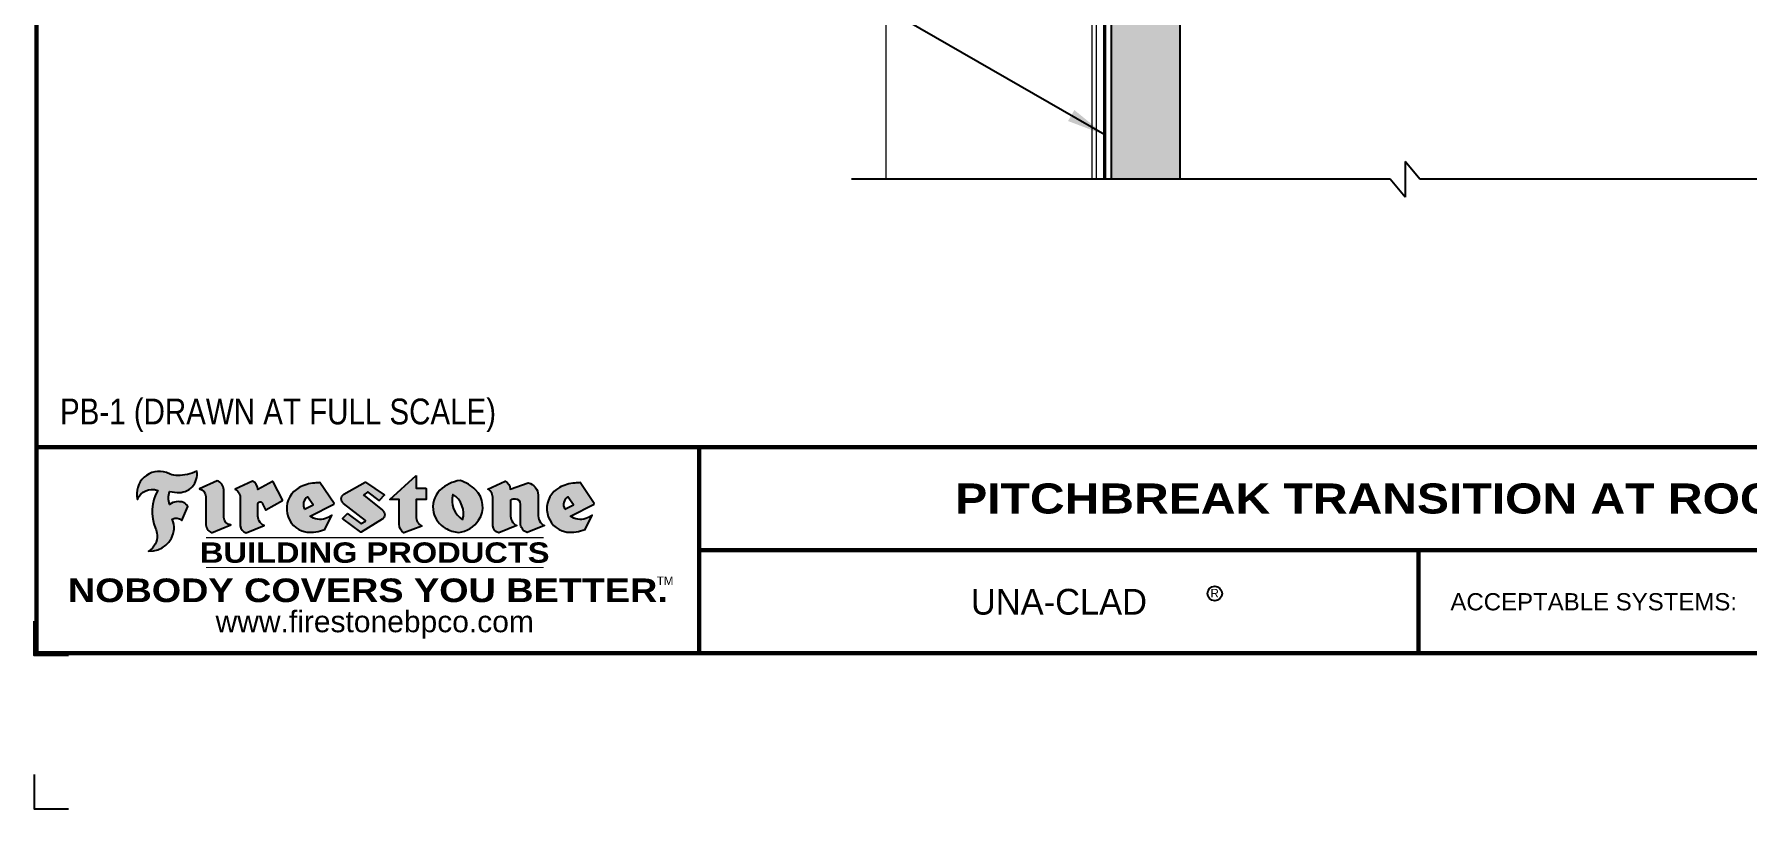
# Model space of a CAD drawing. Header units: inches. Extents: x 0 to 20, y 0 to 16.8.
# Drawn here: x 0 to 12.47, y 0 to 5.63 of the extents above; entities that cross this region are included whole.
import ezdxf
from ezdxf.enums import TextEntityAlignment as Align

# ---------------------------------------------------------------- set-up
doc = ezdxf.new("R2010")
doc.units = ezdxf.units.IN
doc.header["$MEASUREMENT"] = 0
doc.linetypes.add('HIDDEN', pattern=[0.375, 0.25, -0.125])
doc.layers.get('0').update_dxf_attribs({"linetype": 'CONTINUOUS'})
doc.layers.get('DEFPOINTS').update_dxf_attribs({"linetype": 'CONTINUOUS'})
doc.layers.add('FSBP-ACCESSORY-FIRESTONE', color=7, linetype='CONTINUOUS', lineweight=9)
for name, color, linetype in [('FSBP-ANNO-NOTE', 7, 'CONTINUOUS'), ('FSBP-INSULATION', 7, 'CONTINUOUS'), ('FSBP-MEMBRANE', 7, 'CONTINUOUS'), ('FSBP-TTLB', 7, 'CONTINUOUS'), ('FSBP-TTLB-BORDER', 7, 'CONTINUOUS'), ('FSBP-TTLB-TEXT', 7, 'CONTINUOUS'), ('FSBP-WALL-CURB', 9, 'CONTINUOUS'), ('FSBP-WOOD', 7, 'CONTINUOUS')]:
    doc.layers.add(name, color=color, linetype=linetype)
doc.styles.add('ARIAL', font='ARIAL.TTF')
doc.styles.add('ARIAL_BOLD', font='ariblk.TTF')
doc.styles.add('BANKGOTHIC', font='bgothm.ttf')
doc.styles.add('FSBP_ARIAL_NAR', font='ARIALN.TTF')
doc.styles.add('TXT', font='simplex.shx')
doc.dimstyles.new('STANDARD$7', dxfattribs={"dimscale": 1.5, "dimtxt": 0.2, "dimasz": 0.1, "dimexe": 0.1, "dimexo": 0.125, "dimgap": 0.09, "dimtad": 0, "dimdec": 3, "dimzin": 4, "dimdsep": 46, "dimtxsty": 'TXT', "dimcen": 0.09, "dimadec": 0, "dimazin": 0, "dimtfac": 1, "dimtdec": 3, "dimtofl": 0, "dimtmove": 2, "dimatfit": 3, "dimfxl": 0, "dimtolj": 1, "dimtzin": 4, "dimarcsym": 0})

# ---------------------------------------------------------------- blocks, each defined once
blk = doc.blocks.new('TTLB-UNACLAD_1')
at = {"layer": 'FSBP-TTLB-TEXT'}
h = blk.add_hatch(color=1, dxfattribs=at)
edge = h.paths.add_edge_path()
edge.add_arc((1.037309769669573, -0.1982514792917306), 0.1319107607348553, 264.0410451462098, 370.3106169565175)
edge.add_arc((1.027551646585694, 0.1214293576525799), 0.3273056962876235, 270.05058356628535, 295.23459397187514, ccw=False)
edge.add_arc((1.022801957313345, -0.06680179986895154), 0.1391656561713503, 249.3281275763668, 272.0749124149863, ccw=False)
edge.add_line((0.9736743133014443, -0.1970076156048179), (0.9474927838574558, -0.1852745150568325))
edge.add_arc((0.8939498971398288, -0.3394262635682071), 0.1631857907024099, 70.84590087378872, 194.3325259843273)
edge.add_arc((0.8444260109029493, -0.4259936440910768), 0.1179914261095279, 70.96950098067128, 156.9641407594482, ccw=False)
edge.add_arc((1.153141409296894, -0.4684497516079468), 0.3110405457095052, 150.3231137483159, 203.2084295854517)
edge.add_arc((0.7562495500622943, -0.6412608153899899), 0.1218587156617311, 0.8849157075190988, 24.34668939894999, ccw=False)
edge.add_arc((0.7493781665697374, -0.6475258110744375), 0.1289731377238325, -58.36655102076742, 3.6216782311386737, ccw=False)
edge.add_arc((0.8256699029544474, -0.5792158350996106), 0.1783301886510354, 267.2205474105585, 354.1381621173521)
edge.add_arc((0.7903121048625305, -0.6011409294291745), 0.212787892960859, 0.9996158580669322, 21.00503380861244)
edge.add_arc((1.01880712263941, -0.5666691048185161), 0.05136395668415847, 40.82117713173261, 125.52727787225791, ccw=False)
edge.add_line((1.057676976260041, -0.5330924682126437), (1.102776947655911, -0.4308018311949837))
edge.add_arc((1.040858222524664, -0.4699705673995949), 0.07326744446031509, 32.31675181867256, 66.31481236598174)
edge.add_arc((1.032262518825329, -0.5063316993097662), 0.1102246948011782, 69.8179132332389, 125.254734720681)
edge.add_arc((1.127708877207287, -0.368959353531244), 0.1659710644737306, 164.1569669952081, 196.5811013160487, ccw=False)
edge.add_line((0.9680425188342383, -0.3236487780942383), (1.023615334387159, -0.3294494641845773))
h = blk.add_hatch(color=1, dxfattribs=at)
edge = h.paths.add_edge_path()
edge.add_line((1.275239419159561, -0.6223407783464694), (1.415345367376062, -0.5660418822574371))
edge.add_arc((1.421019305783958, -0.5090099247487757), 0.05731350411836949, 181.9717871001989, 264.31851000495806, ccw=False)
edge.add_line((1.363739737527226, -0.5109819325197265), (1.363412352251203, -0.3102363679013962))
edge.add_arc((1.294263659668751, -0.3103491388303989), 0.06914878453844908, 0.0934405599591014, 72.42834396969012)
edge.add_line((1.315139561173908, -0.2444268274366692), (1.186839444240604, -0.3024209471341379))
edge.add_arc((1.175246268095289, -0.3585110609420917), 0.05727567197445628, -0.017399788185912257, 78.322067691347, ccw=False)
edge.add_line((1.232521937428658, -0.3585284546236807), (1.232574268422297, -0.555126496687123))
edge.add_arc((1.305699496415486, -0.5558575689677219), 0.07312888236350451, 179.4272023230205, 245.3845503102953)
h = blk.add_hatch(color=1, dxfattribs=at)
edge = h.paths.add_edge_path()
edge.add_line((1.792026821926584, -0.3839679064720229), (1.722158956877934, -0.2518542302253621))
edge.add_arc((1.720119655279638, -0.2529327078887852), 0.002306916790721817, 27.87197133405656, 117.3766794470751)
edge.add_line((1.719058846382097, -0.250884159729182), (1.610638460368705, -0.3070279753467702))
edge.add_arc((1.547088841662962, -0.3061026658494403), 0.06355635479880145, 359.165808011073, 425.8793658831422)
edge.add_line((1.573061729235633, -0.2480956029480268), (1.446879247402876, -0.3051325108639702))
edge.add_arc((1.407812067100189, -0.370357133046621), 0.07602957263902092, -3.441403975725109, 59.07992244284969, ccw=False)
edge.add_line((1.483704536400296, -0.3749210150788969), (1.483704536400296, -0.5723838140635706))
edge.add_arc((1.54053746518044, -0.568254406115083), 0.05698275005415228, 184.1557352478595, 255.3066498366543)
edge.add_line((1.526084036778343, -0.6233736605654059), (1.657291340682093, -0.570650514527486))
edge.add_arc((1.688298576827198, -0.5021390388423987), 0.0752015358480571, 207.5160880841914, 245.649226723163, ccw=False)
edge.add_arc((1.721050197024907, -0.4914488168456328), 0.1093332836229113, 179.4823365255141, 204.5537900001094, ccw=False)
edge.add_line((1.611721375809452, -0.4904610114968335), (1.611721375809452, -0.4126404716788983))
edge.add_arc((1.628589765097195, -0.414159299036043), 0.01693662875851176, 28.356188110622725, 174.8549701683585, ccw=False)
edge.add_arc((1.627340435522395, -0.4197189881350504), 0.02111886817708033, 22.216893572439517, 40.10213956426492, ccw=False)
edge.add_line((1.646891420738257, -0.4117336534413738), (1.666638796144639, -0.4549750258192233))
edge.add_arc((1.668737246926742, -0.4540167099035481), 0.002306916790685496, 204.545128184284, 299.6323508190091)
edge.add_line((1.669877862091766, -0.4560219186518992), (1.791128135493295, -0.3870515928837648))
edge.add_line((1.791128135493295, -0.3870515928837648), (1.792026821926584, -0.3839679064720229))
h = blk.add_hatch(color=1, dxfattribs=at)
edge = h.paths.add_edge_path()
edge.add_line((2.763460561272041, -0.2072496393923444), (2.763460561272041, -0.2969520779963801))
edge.add_arc((2.765767478062699, -0.2969520779963943), 0.00230691679065842, 179.9999999996471, 269.9999999996471)
edge.add_line((2.765767478062685, -0.2992589947870528), (2.835417693520355, -0.2992589947870528))
edge.add_arc((2.835417693520355, -0.3015659115777538), 0.002306916790701052, 0, 90, ccw=False)
edge.add_line((2.837724610311056, -0.3015659115777538), (2.837724610311056, -0.3790761307453892))
edge.add_arc((2.83541769352037, -0.3790761307453749), 0.002306916790686842, 269.99999999964706, 359.99999999964706, ccw=False)
edge.add_line((2.835417693520355, -0.3813830475360618), (2.765767478062685, -0.3813830475360618))
edge.add_arc((2.765767478062699, -0.3836899643267202), 0.00230691679065842, 90.00000000035294, 180.0000000003529)
edge.add_line((2.763460561272041, -0.3836899643267344), (2.763460561272041, -0.5033995910642801))
edge.add_arc((2.836735953378943, -0.5071368822038516), 0.07337063740681413, 177.0802527808789, 245.3249543133826)
edge.add_line((2.806105814540615, -0.5738080530967267), (2.674529557384915, -0.6226036013049594))
edge.add_arc((2.708610405062069, -0.564298408791804), 0.06753517344606039, 177.0345319916277, 239.6926428024901, ccw=False)
edge.add_line((2.641165668230087, -0.560804539009709), (2.641165668230087, -0.3836899643267344))
edge.add_arc((2.638858751439429, -0.3836899643267202), 0.00230691679065842, 359.9999999996471, 449.999999999647)
edge.add_line((2.638858751439443, -0.3813830475360618), (2.572857950769389, -0.3813830475360618))
edge.add_line((2.572857950769389, -0.3813830475360618), (2.763460561272041, -0.2072496393923444))
h = blk.add_hatch(color=1, dxfattribs=at)
edge = h.paths.add_edge_path(flags=16)
edge.add_arc((2.940363509127394, -0.4847985213681437), 0.1684614578629418, 344.5558804047865, 417.0140046669545)
edge.add_arc((3.194458079644619, -0.3883534532477785), 0.1684614578629414, 164.5558804047864, 237.0140046669546)
edge = h.paths.add_edge_path()
edge.add_arc((3.069375116502199, -0.4399344555144872), 0.1828726885096673, 136.0914512150047, 191.213418978326)
edge.add_arc((3.064939550433406, -0.4318234379590333), 0.1803148804748503, 194.0167254156723, 240.6663730831859)
edge.add_arc((3.098047041778981, -0.3845058757092554), 0.2378525180183701, 239.2975390661776, 264.2889872773176)
edge.add_arc((3.04884478212623, -0.4190232383793012), 0.203760689247156, 277.1986764832036, 326.503572961274)
edge.add_arc((3.077739326803546, -0.4341046616465112), 0.171374865791709, 325.3768876809902, 406.3828327799087)
edge.add_arc((3.011839488065919, -0.4896144380417797), 0.2571945645850002, 44.28462553519766, 73.82901434867304)
edge.add_arc((3.117152499586992, -0.4983433120546693), 0.2579560664039132, 97.50292863483666, 134.1039137579027)
h = blk.add_hatch(color=1, dxfattribs=at)
edge = h.paths.add_edge_path()
edge.add_line((3.322690228557462, -0.5721896537377091), (3.322690228557462, -0.3749210150788969))
edge.add_arc((3.246797759257384, -0.3703571330465745), 0.076029572638996, 356.5585960242387, 419.0799224428129)
edge.add_line((3.285864939560099, -0.3051325108639702), (3.412047421392799, -0.2480956029480268))
edge.add_arc((3.386074533820159, -0.3061026658494941), 0.06355635479883807, 0.3962622833877276, 65.87936588318718, ccw=False)
edge.add_line((3.449629368605429, -0.3056631084210863), (3.580526418688805, -0.2593848434574539))
edge.add_arc((3.555744121700958, -0.3530904070730321), 0.09692726601172152, 2.366977007666776, 75.18615851992018, ccw=False)
edge.add_line((3.652588689330287, -0.3490873311063041), (3.652588689330287, -0.4883770011386872))
edge.add_arc((3.761877549389556, -0.4914934052703811), 0.1093332836229047, 178.3666365323574, 204.5537900000422)
edge.add_arc((3.729125929191727, -0.5021836272670953), 0.07520153584796169, 207.5160880841711, 245.2240541443093)
edge.add_line((3.697611150971852, -0.5704631245385627), (3.572585913552643, -0.6207021253773775))
edge.add_arc((3.59534718600759, -0.5526356419907701), 0.07177131519198746, 180.3328587115751, 251.51018566665869, ccw=False)
edge.add_line((3.523577081955409, -0.5530525936986663), (3.523577081955409, -0.4153032515383615))
edge.add_arc((3.486319529276879, -0.4148773504126441), 0.0372599868942854, 359.3450650296066, 449.0500281941028)
edge.add_arc((3.482769874121713, -0.4419622099033496), 0.06447454900600783, 86.29402372314017, 119.8211331593848)
edge.add_line((3.450707067966732, -0.3860252459975726), (3.450707067966732, -0.4904610114968335))
edge.add_arc((3.560035889182251, -0.491448816845647), 0.1093332836229751, 179.4823365255069, 204.5537900001023)
edge.add_arc((3.527284268984408, -0.5021390388424952), 0.07520153584796385, 207.5160880841699, 245.6492267231416)
edge.add_line((3.496277032839316, -0.570650514527486), (3.365069728935509, -0.6233736605654059))
edge.add_arc((3.37950248606194, -0.5682868177318081), 0.05694615642555727, 183.9298782390169, 255.318496325343, ccw=False)
h = blk.add_hatch(color=1, dxfattribs=at)
h.paths.add_polyline_path([(2.063388732080512, -0.2583237030618903, 0.02524281661523788), (2.025024361750752, -0.2610532129309178, 0.1213611957758757), (1.901773912052249, -0.3008158885520373, 0.6151668103976068), (1.93274136141747, -0.6099060679591872, 0.05306812109568645), (1.967936229862175, -0.617865745600497, 0.1150932231766138), (2.099126721549737, -0.5994933789882708), (2.151195569562105, -0.4944891916583316, -0.08755405562188731), (2.104230609512001, -0.5187113292177372, -0.265591761123442), (1.992692314386659, -0.5010701623316862), (2.165347897647223, -0.4141184325909109, 0.4518949533370738), (2.166222728871162, -0.4107679608846269)])
h.paths.add_polyline_path([(2.014217313945437, -0.4188965037300676), (1.951113654018855, -0.4515330109460507, -0.3720533890450154), (1.973177450672722, -0.3607130665457561)], flags=16)
h = blk.add_hatch(color=1, dxfattribs=at)
edge = h.paths.add_edge_path()
edge.add_arc((2.260407392426802, -0.3775796671688782), 0.04152450223225729, 123.20805433950699, 232.2027298779723, ccw=False)
edge.add_line((2.237665217914071, -0.3428366421988329), (2.393535971665983, -0.2540943745380986))
edge.add_arc((2.394677353533142, -0.2560991469722482), 0.002306916790741334, 55.64644466176611, 119.65426054492559, ccw=False)
edge.add_line((2.395979141996861, -0.2541946229174954), (2.531809646140459, -0.3470380726374032))
edge.add_arc((2.530468902927946, -0.3489153772789875), 0.002306916790700397, -42.731101238422525, 54.4661353739603, ccw=False)
edge.add_line((2.532163440279987, -0.3504807552658491), (2.498457913851155, -0.3869673252714421))
edge.add_arc((2.496763376499139, -0.3854019472845934), 0.002306916790672934, 233.7527076894875, 317.26889876138785, ccw=False)
edge.add_line((2.495399362263356, -0.38726241234572), (2.413849913492982, -0.3274738082119626))
edge.add_arc((2.412485899257181, -0.3293342732731342), 0.002306916790720064, 53.75270768979358, 124.4135619297835)
edge.add_line((2.41118211687575, -0.3274311136421062), (2.382933981293377, -0.346782838468144))
edge.add_arc((2.38423776367478, -0.3486859980991606), 0.002306916790694898, 124.4135619293799, 231.8459020253626)
edge.add_line((2.382812599816248, -0.3505000469010184), (2.519899969301207, -0.4581994452042721))
edge.add_arc((2.494247019847682, -0.4908523236374461), 0.04152450223225742, -55.21225898295222, 51.84590202520428, ccw=False)
edge.add_line((2.517938320565804, -0.5249552055672808), (2.364434947484597, -0.6179520922513717))
edge.add_arc((2.36323960192349, -0.6159790200102006), 0.002306916790726996, 233.2955624372927, 301.20872157023314, ccw=False)
edge.add_line((2.361860787187538, -0.6178285429225383), (2.231266621301074, -0.5204709167214361))
edge.add_arc((2.232647938930649, -0.5186232623475259), 0.002306916790697672, 135.5134179846393, 233.21798691998708, ccw=False)
edge.add_line((2.231002150870836, -0.5170067083764565), (2.262839375599356, -0.4845937328397696))
edge.add_arc((2.264485163659225, -0.4862102868108537), 0.002306916790748497, 53.0352839999411, 135.513417985369, ccw=False)
edge.add_line((2.265872365996302, -0.4843670465239001), (2.361834678328762, -0.5565872257804898))
edge.add_arc((2.363221880665761, -0.5547439854936304), 0.002306916790627066, 233.0352840000685, 302.2362632414394)
edge.add_line((2.36445241715569, -0.5566953042850713), (2.39428499383348, -0.5378823484768844))
edge.add_arc((2.393054457343549, -0.5359310296853765), 0.002306916790685166, 302.2362632406177, 412.2027298768422)
edge.add_line((2.394468296066179, -0.5341081404551886), (2.234958295420142, -0.4103916733127022))
h = blk.add_hatch(color=1, dxfattribs=at)
h.paths.add_polyline_path([(3.957695472291277, -0.2583237030618903, 0.02524281661523822), (3.919331101961575, -0.2610532129309178, 0.1085638477195505), (3.807890832595604, -0.2939221658134414, 0.6425897848490651), (3.827048101628293, -0.6099060679591872, 0.05306812109569052), (3.862242970072884, -0.617865745600497, 0.1150932231766133), (3.993433461760503, -0.5994933789882708), (4.045502309772871, -0.4944891916583316, -0.08755405562189084), (3.998537349722767, -0.5187113292177372, -0.2655917611234366), (3.886999054597368, -0.5010701623316862), (4.059654637857989, -0.4141184325909109, 0.4518949533370731), (4.060529469081928, -0.4107679608846269)])
h.paths.add_polyline_path([(3.90852405415626, -0.4188965037300676), (3.845420394229677, -0.4515330109460507, -0.3720533890450147), (3.867484190883488, -0.3607130665457561)], flags=16)
blk.add_circle((8.577614469185107, -1.065153003997366), 0.05268028021839655)
at = {"layer": 'DEFPOINTS', "color": 1}
blk.add_lwpolyline([(0.234375, -1.515625), (-0.015625, -1.515625), (-0.015625, -1.265625)], dxfattribs=at)
at = {"layer": 'DEFPOINTS', "linetype": 'Continuous', "ltscale": 1.75}
blk.add_lwpolyline([(-0.015625, -2.380833333333342), (-0.015625, -2.630833333333342), (0.234375, -2.630833333333342)], dxfattribs=at)
at = {"layer": 'FSBP-TTLB', "const_width": 0.03125}
for points in [[(0, 0), (0, -1.5), (20, -1.5), (20, 0), (0, 0)], [(4.825208527206769, 0), (4.825208527206769, -0.75)], [(4.825208527206769, -0.75), (15.84028770518938, -0.75)], [(4.825208527206769, -0.75), (4.825208527206769, -1.5)]]:
    blk.add_lwpolyline(points, dxfattribs=at)
at = {"layer": 'FSBP-TTLB-BORDER', "const_width": 0.03125}
blk.add_lwpolyline([(20, 0), (20, 13), (0, 13), (0, 0)], dxfattribs=at)
at = {"layer": 'FSBP-TTLB-TEXT', "color": 1}
blk.add_line((0.7358432058323388, -0.379822754145593), (0.7358432058323388, -0.379822754145593), dxfattribs=at)
for points in [[(1.023615323725323, -0.3294494630716969, 0.5000510906601082), (1.167090420776901, -0.1746414942047778, -0.1103304102359608), (1.027840608309816, -0.2058762110801382, -0.09957876667165425), (0.9736743133014443, -0.1970076156048179), (0.9474927838574558, -0.1852745150568325, 0.5978159689075124), (0.7358432058323388, -0.379822754145593, -0.3938834584182213), (0.8828996422548698, -0.3144510229727047, 0.2349406564350952), (0.86727108227484, -0.5910237178633082, -0.1027304183841549), (0.8780937320133262, -0.6393788197974146, -0.2772692352614086), (0.8170223912655956, -0.7573362346216896, 0.3985429150902959), (1.003067614090241, -0.5974286950643517, 0.0875124847930418), (0.9889600163401155, -0.5248671157293501, -0.3874031597924062), (1.057676976260041, -0.5330924682126437), (1.102776947655911, -0.4308018311949837, 0.1494423498871741), (1.07029056398062, -0.4028746979725923, 0.2467195073738216), (0.9686394281704906, -0.4163228904100862, -0.1424285161541127), (0.9680425188342383, -0.3236487780942383), (1.023615334387159, -0.3294494641845773)], [(2.763460561272041, -0.2072496393923444), (2.763460561272041, -0.2969520779963801, 0.4142135623730958), (2.765767478062685, -0.2992589947870528), (2.835417693520355, -0.2992589947870528, -0.414213562373095), (2.837724610311056, -0.3015659115777538), (2.837724610311056, -0.3790761307453892, -0.4142135623730938), (2.835417693520355, -0.3813830475360618), (2.765767478062685, -0.3813830475360618, 0.4142135623730958), (2.763460561272041, -0.3836899643267344), (2.763460561272041, -0.5033995910642801, 0.3068985753588853), (2.806105814540615, -0.5738080530967267), (2.674529557384915, -0.6226036013049594, -0.2804194150632976), (2.641165668230087, -0.560804539009709), (2.641165668230087, -0.3836899643267344, 0.414213562373095), (2.638858751439443, -0.3813830475360618), (2.572857950769389, -0.3813830475360618), (2.763460561272041, -0.2072496393923444)], [(2.166222728871162, -0.4107679608846269), (2.063388732080512, -0.2583237030618903, 0.02524281661523788), (2.025024361750752, -0.2610532129309178, 0.1085638477195265), (1.913584092384895, -0.2939221658134414, 0.6425897848491228), (1.93274136141747, -0.6099060679591872, 0.05306812109568648), (1.967936229862175, -0.617865745600497, 0.1150932231766137), (2.099126721549737, -0.5994933789882708), (2.151195569562105, -0.4944891916583316, -0.0875540556218873), (2.104230609512001, -0.5187113292177372, -0.2655917611234418), (1.992692314386659, -0.5010701623316862), (2.165347897647223, -0.4141184325909109)], [(4.060529469081928, -0.4107679608846269), (3.957695472291277, -0.2583237030618903, 0.02524281661523788), (3.919331101961575, -0.2610532129309178, 0.1085638477195265), (3.807890832595604, -0.2939221658134414, 0.6425897848491228), (3.827048101628293, -0.6099060679591872, 0.05306812109568648), (3.862242970072884, -0.617865745600497, 0.1150932231766137), (3.993433461760503, -0.5994933789882708), (4.045502309772871, -0.4944891916583316, -0.0875540556218873), (3.998537349722767, -0.5187113292177372, -0.2655917611234418), (3.886999054597368, -0.5010701623316862), (4.059654637857989, -0.4141184325909109)], [(4.059654637857989, -0.4141184325909109, 0.4518949533370731), (4.060529469081928, -0.4107679608846269, 0.4518949533370731)]]:
    blk.add_lwpolyline(points, format="xyb", dxfattribs=at)
for points in [[(1.275239419159561, -0.6223407783464694), (1.415345367376062, -0.5660418822574371, -0.3756100036733062), (1.363739737527226, -0.5109819325197265), (1.363412352251203, -0.3102363679013962, 0.3265360292958048), (1.315139561173908, -0.2444268274366692), (1.186839444240604, -0.3024209471341379, -0.3557863980845349), (1.232521937428658, -0.3585284546236807), (1.232574268422297, -0.555126496687123, 0.2960110723418457)], [(1.792026821926584, -0.3839679064720229), (1.722158956877934, -0.2518542302253621, 0.4116839150163434), (1.719058846382097, -0.250884159729182), (1.610638460368705, -0.3070279753467702, 0.2996033003794034), (1.573061729235633, -0.2480956029480268), (1.446879247402876, -0.3051325108639702, -0.2797757560995365), (1.483704536400296, -0.3749210150788969), (1.483704536400296, -0.5723838140635706, 0.320828638474519), (1.526084036778343, -0.6233736605654059), (1.657291340682093, -0.570650514527486, -0.1679398621276611), (1.621603752698661, -0.5368819723450571, -0.1098333365370753), (1.611721375809452, -0.4904610114968335), (1.611721375809452, -0.4126404716788983, -0.743334502655012), (1.64349420176768, -0.4061152228778298, -0.07819791644735608), (1.646891420738257, -0.4117336534413738), (1.666638796144639, -0.4549750258192233, 0.4404648714563479), (1.669877862091766, -0.4560219186518992), (1.791128135493295, -0.3870515928837648)], [(2.937624918725987, -0.3131105398334029, 0.2452625673097023), (2.889993533867141, -0.4754966266250307, 0.2064059665179019), (2.976604338974084, -0.5890186876871866, 0.1094800500670344), (3.074378098474654, -0.6211778035979165, 0.2185147641853038), (3.218764944843201, -0.5314757029352819, 0.3689489483072479), (3.195959963110113, -0.3100352223135445, 0.1296305888694145), (3.0834694040758, -0.242595816912754, 0.1610736375384317)], [(3.322690228557462, -0.5721896537377091), (3.322690228557462, -0.3749210150788969, 0.2797757560995341), (3.285864939560099, -0.3051325108639702), (3.412047421392799, -0.2480956029480268, -0.2937618496109166), (3.449629368605429, -0.3056631084210863), (3.580526418688805, -0.2593848434574539, -0.3288760160581939), (3.652588689330287, -0.3490873311063041), (3.652588689330287, -0.4883770011386872, 0.114762897203527), (3.662431105063263, -0.536926560769686, 0.166032965990522), (3.697611150971852, -0.5704631245385627), (3.572585913552643, -0.6207021253773775, -0.3209557512194564), (3.523577081955409, -0.5530525936986663), (3.523577081955409, -0.4153032515383615, 0.4127061514896111), (3.48693727661589, -0.3776224848030694, 0.1473421876160361), (3.450707067966732, -0.3860252459975726), (3.450707067966732, -0.4904610114968335, 0.1098333365370753), (3.460589444855941, -0.5368819723450855, 0.1679398621276611), (3.496277032839316, -0.570650514527486), (3.365069728935509, -0.6233736605654059, -0.3219729545308964), (3.322690228557462, -0.5721896537377091, 29.1476284739)], [(1.951113654018855, -0.4515330109460507), (2.014217313945437, -0.4188965037300676), (1.973177450672722, -0.3607130665457561, 0.3720533890450154)], [(2.234958295420142, -0.4103916733127022, -0.5150044486718882), (2.237665217914071, -0.3428366421988329), (2.393535971665983, -0.2540943745380986, -0.2867822934100265), (2.395979141996861, -0.2541946229174954), (2.531809646140459, -0.3470380726374032, -0.4515027974650387), (2.532163440279987, -0.3504807552658491), (2.498457913851155, -0.3869673252714421, -0.3814439164929681), (2.495399362263356, -0.38726241234572), (2.413849913492982, -0.3274738082119626, 0.3184718635035665), (2.41118211687575, -0.3274311136421062), (2.382933981293377, -0.346782838468144, 0.5064094529656681), (2.382812599816248, -0.3505000469010184), (2.519899969301207, -0.4581994452042721, -0.5043597839115849), (2.517938320565804, -0.5249552055672808), (2.364434947484597, -0.6179520922513717, -0.3053163970316367), (2.361860787187538, -0.6178285429225383), (2.231266621301074, -0.5204709167214361, -0.4541703869768119), (2.231002150870836, -0.5170067083764565), (2.262839375599356, -0.4845937328397696, -0.3762644290664977), (2.265872365996302, -0.4843670465239001), (2.361834678328762, -0.5565872257804898, 0.3114700032088108), (2.36445241715569, -0.5566953042850713), (2.39428499383348, -0.5378823484768844, 0.520381097387146), (2.394468296066179, -0.5341081404551886)], [(3.10274193015772, -0.5296595419651595, 0.3271311138286319), (3.032079658614293, -0.3434924326507627, 0.3271311138286322)], [(3.845420394229677, -0.4515330109460507), (3.90852405415626, -0.4188965037300676), (3.867484190883488, -0.3607130665457561, 0.3720533890450154)]]:
    blk.add_lwpolyline(points, format="xyb", close=True, dxfattribs=at)
at = {"layer": 'FSBP-TTLB-TEXT'}
for points, const_width in [([(1.233926579809207, -0.6584455781731435), (3.691229482685259, -0.6584455781731577)], 0.0078125), ([(10.06152282927678, -0.75), (10.06152282927678, -1.5)], 0.03125), ([(1.233926579809207, -0.8761560960495984), (3.691229482685259, -0.8761560960495842)], 0.0078125)]:
    blk.add_lwpolyline(points, dxfattribs=dict(at, const_width=const_width))
at = {"layer": 'FSBP-TTLB-TEXT', "color": 1}
for centre, start, end in [((1.789987520328282, -0.3850463841354355), 299.6323508193319, 27.87197133380463), ((2.164310260790558, -0.412058050385383), 296.7304547840455, 34.00233684987403)]:
    blk.add_arc(centre, 0.00230691679068068, start, end, dxfattribs=at)
at = {"layer": 'FSBP-TTLB-TEXT', "lineweight": 18, "style": 'ARIAL_BOLD'}
blk.add_text('BUILDING PRODUCTS', height=0.1484375, dxfattribs=at).set_placement((2.462578031247233, -0.7673008371113639), align=Align.MIDDLE_CENTER)
at = {"layer": 'FSBP-TTLB-TEXT', "color": 1}
for s, height, style, p in [('NOBODY COVERS YOU BETTER.', 0.171875, 'ARIAL_BOLD', (2.412604263603384, -1.041650450587369)), ('TM', 0.0625, 'BANKGOTHIC', (4.576671173373001, -0.9725745042934193))]:
    blk.add_text(s, height=height, dxfattribs=dict(at, style=style)).set_placement(p, align=Align.MIDDLE_CENTER)
at = {"layer": 'FSBP-TTLB-TEXT'}
for s, height, style, p in [('UNA-CLAD', 0.1875, 'BANKGOTHIC', (7.443365678241776, -1.125)), ('R', 0.0625, 'BANKGOTHIC', (8.576822040060335, -1.062518816683806)), ('www.firestonebpco.com', 0.15625, 'ARIAL', (2.462578031247233, -1.268657306740124))]:
    blk.add_text(s, height=height, dxfattribs=dict(at, style=style)).set_placement(p, align=Align.MIDDLE_CENTER)
at = {"layer": 'FSBP-TTLB-TEXT', "style": 'ARIAL'}
blk.add_text('ACCEPTABLE SYSTEMS:', height=0.125, dxfattribs=at).set_placement((10.29281281591562, -1.125), align=Align.MIDDLE_LEFT)
at = {"layer": 'FSBP-TTLB-TEXT'}
for tag, height, style, p in [('MAXIMUM_WARRANTY', 0.1875, 'ARIAL_BOLD', (18.03987100774941, 0.2240244307510579)), ('ACCPT_SYSTEMS', 0.21875, 'ARIAL', (12.49438170418193, -1.125))]:
    blk.add_attdef(tag, text='', height=height, dxfattribs=dict(at, style=style)).set_placement(p, align=Align.MIDDLE_LEFT)
for tag, height, style, p in [('DETAIL_DESCP_LINE_1', 0.21875, 'ARIAL_BOLD', (10.33118450231211, -0.3736318192489421)), ('ISSUE_REV_DATE', 0.21875, 'ARIAL', (16.84069633627263, -0.7282559425942452)), ('DETAIL_NUMBER', 0.4375, 'ARIAL', (18.91941590748775, -0.8931630692489421))]:
    blk.add_attdef(tag, text='', height=height, dxfattribs=dict(at, style=style)).set_placement(p, align=Align.MIDDLE_CENTER)

msp = doc.modelspace()

# ---------------------------------------------------------------- hatches: boundary and pattern name
at = {"layer": 'FSBP-INSULATION'}
h = msp.add_hatch(dxfattribs=at)
h.set_pattern_fill('ANSI36', color=256, scale=0.25, angle=45, style=0)
h.set_pattern_definition([(90, (0, 0), (-0.03124999999999999, 0.0546875), [0.078125, -0.015625, 0, -0.015625])])
h.paths.add_polyline_path([(8.339899184476078, 9.989455306461304), (8.32564232280574, 9.988493071784358), (8.329303361693292, 9.992443182365074), (7.839899184476079, 9.828690835323423), (7.839899184476079, 8.41008458736914), (7.846674978264466, 8.436025220100179), (7.862697971253075, 8.406728345100179), (7.886373421516006, 8.40672834510018), (7.894025878790321, 8.436025220100177), (7.910048871778931, 8.406728345100179), (7.933724322041905, 8.406728345100179), (7.941376779316223, 8.436025220100179), (7.95739977230483, 8.406728345100179), (7.981075222567759, 8.40672834510018), (7.98872767984212, 8.436025220100179), (8.004750672830731, 8.406728345100179), (8.028426123093661, 8.406728345100179), (8.036078580367978, 8.436025220100179), (8.052101573356586, 8.406728345100179), (8.075777023619558, 8.406728345100179), (8.083429480893876, 8.43602522010018), (8.099452473882486, 8.406728345100179), (8.123127924145413, 8.406728345100179), (8.130780381419775, 8.436025220100177), (8.146803374408384, 8.40672834510018), (8.170478824671315, 8.406728345100179), (8.178131281945632, 8.436025220100179), (8.19415427493424, 8.406728345100179), (8.217829725197213, 8.406728345100179), (8.22548218247153, 8.436025220100179), (8.24150517546014, 8.406728345100179), (8.265180625723112, 8.406728345100179), (8.27283308299743, 8.436025220100175), (8.28885607598604, 8.406728345100179), (8.31253152624897, 8.406728345100179), (8.320183983523286, 8.43602522010018), (8.33620697651194, 8.406728345100179), (8.339899184476078, 8.40672834510018)])
h.paths.add_polyline_path([(8.106866980893876, 8.271962720100179), (8.090843987905268, 8.301259595100179), (8.067168537642338, 8.301259595100179), (8.059516080367978, 8.271962720100179), (8.043493087379368, 8.301259595100179), (8.019817637116441, 8.301259595100179), (8.01216517984212, 8.271962720100179), (7.996142186853512, 8.301259595100179), (7.972466736590541, 8.301259595100179), (7.964814279316222, 8.271962720100179), (7.948791286327612, 8.301259595100179), (7.925115836064642, 8.301259595100179), (7.917463378790323, 8.271962720100179), (7.901440385801713, 8.301259595100179), (7.877764935538787, 8.301259595100179), (7.870112478264467, 8.27196272010018), (7.854089485275814, 8.301259595100179), (7.839899184476081, 8.30125959510018), (7.839899184476077, 4.580110569763256), (8.33989918447608, 4.580110569763256), (8.339899184476078, 8.278768672644514), (8.327598490534676, 8.301259595100179), (8.30392304027175, 8.301259595100179), (8.29627058299743, 8.271962720100179), (8.280247590008818, 8.301259595100179), (8.256572139745849, 8.301259595100179), (8.24891968247153, 8.271962720100179), (8.23289668948292, 8.301259595100179), (8.20922123921999, 8.301259595100179), (8.201568781945634, 8.271962720100179), (8.185545788957022, 8.301259595100179), (8.161870338694094, 8.301259595100179), (8.154217881419775, 8.271962720100177), (8.138194888431165, 8.301259595100179), (8.114519438168195, 8.301259595100179)])

# ---------------------------------------------------------------- linework, layer by layer
at = {"layer": 'FSBP-ACCESSORY-FIRESTONE'}
for p, q in [((7.697921620464242, 8.28368147010018), (7.697921620464212, 4.580110569763256)), ((7.729171620464242, 8.28368147010018), (7.729171620464212, 4.580110569763256)), ((6.197921620464237, 7.815556470100191), (6.197921620464212, 4.580110569763256))]:
    msp.add_line(p, q, dxfattribs=at)
at = {"layer": 'FSBP-MEMBRANE', "linetype": 'HIDDEN', "const_width": 0.025}
msp.add_lwpolyline([(7.791671620464253, 8.283681470100182), (7.791671620464253, 4.580110569763256)], dxfattribs=at)
at = {"layer": 'FSBP-WALL-CURB'}
for p, q in [((10.0860371134457, 4.580110569763256), (9.97840739839262, 4.710031129074956)), ((9.97840739839262, 4.710031129074956), (9.97840739839262, 4.450190010704738)), ((9.87077768274034, 4.580110569763256), (5.947921620464212, 4.580110569763256)), ((9.97840739839262, 4.450190010704738), (9.87077768274034, 4.580110569763256)), ((13.8473412668377, 4.580110569763256), (10.0860371134457, 4.580110569763256))]:
    msp.add_line(p, q, dxfattribs=at)
at = {"layer": 'FSBP-WOOD'}
for p, q in [((7.839899184476081, 8.301259595100179), (7.839899184476078, 4.580110569763256)), ((8.339899184476078, 8.27876867264451), (8.339899184476081, 4.580110569763256))]:
    msp.add_line(p, q, dxfattribs=at)

# ---------------------------------------------------------------- block references
ref = msp.add_blockref('TTLB-UNACLAD_1', (0.015625, 2.630833333333342))
ref.add_attrib('DETAIL_DESCP_LINE_1', 'PITCHBREAK TRANSITION AT ROOF EDGE', dxfattribs={"layer": 'FSBP-TTLB-TEXT', "height": 0.21875, "style": 'ARIAL_BOLD'}).set_placement((10.34680950231211, 2.2572015140844), align=Align.MIDDLE_CENTER)

# ---------------------------------------------------------------- texts
at = {"layer": 'DEFPOINTS', "style": 'FSBP_ARIAL_NAR'}
msp.add_text('PB-1 (DRAWN AT FULL SCALE)', height=0.1875, dxfattribs=at).set_placement((0.1874925427754306, 2.890285000893115), align=Align.MIDDLE_LEFT)

# ---------------------------------------------------------------- leaders
at = {"layer": 'FSBP-ANNO-NOTE', "annotation_type": 0, "has_hookline": 1, "hookline_direction": 1, "text_width": 3.027370395634379}
msp.add_leader([(7.79174052959808, 4.902862421335858), (5.10131716616069, 6.456123837097035), (4.82006716616069, 6.456123837097035)], dimstyle='STANDARD$7', override={"dimasz": 0.1875, "dimtad": 0}, dxfattribs=at)

doc.saveas('drawing.dxf')
